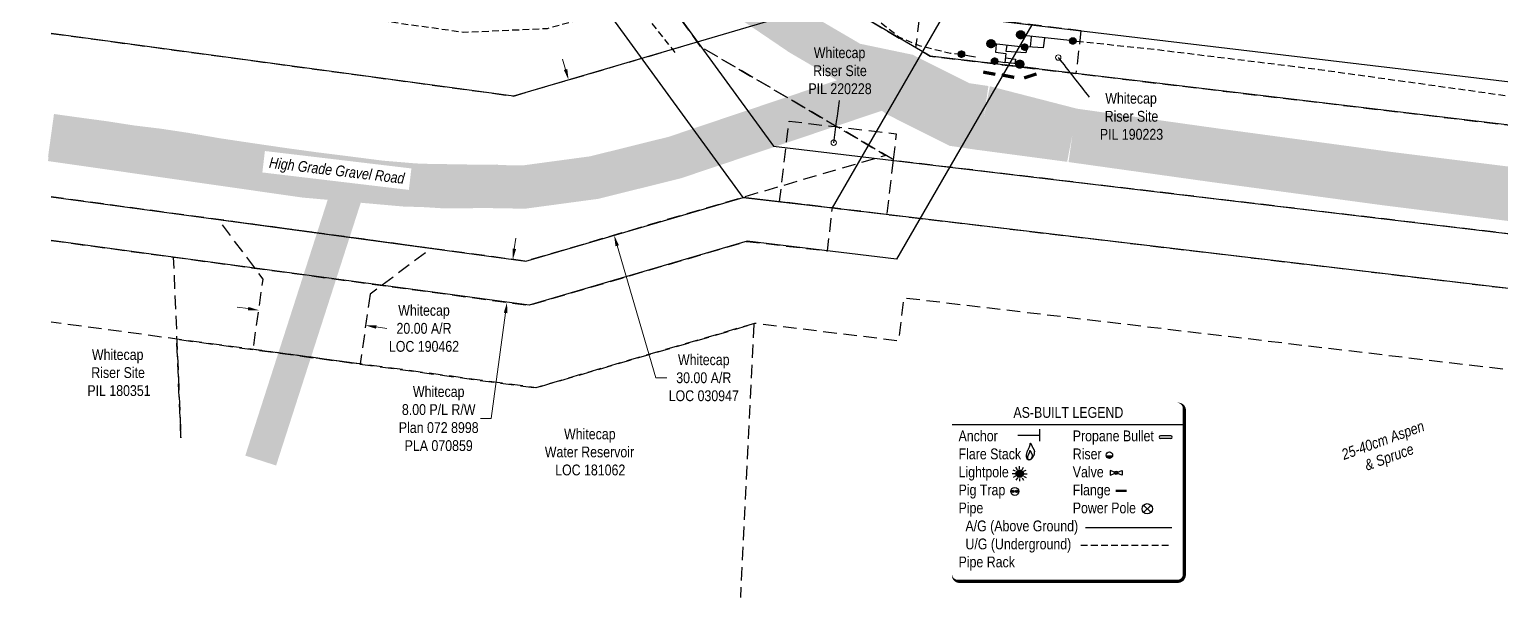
# Model space of a CAD drawing. Extents: x 485237 to 492984, y 6042770 to 6046256.
# Drawn here: x 490370 to 491732, y 6042932 to 6043458 of the extents above; entities that cross this region are included whole.
import ezdxf

# ---------------------------------------------------------------- set-up
doc = ezdxf.new("R2010")
doc.units = 0
doc.header["$LTSCALE"] = 5
doc.header["$PDSIZE"] = 0.5
for name, pattern in [('foc-ACCESSROAD', [3.75, 2.5, -1.25]), ('POWERLINE5', [7.8, 2.4, -0.6, 0.6, -0.6, 0.6, -0.6, 2.4]), ('UG_PIPE', [1.875, 1.25, -0.625])]:
    doc.linetypes.add(name, pattern=pattern)
doc.layers.get('Defpoints').update_dxf_attribs({"color": 9})
for name, color, linetype, lineweight in [('AS-GENERAL', 48, 'Continuous', 18), ('C-AR-T', 13, 'Continuous', 9), ('C-RW-T', 13, 'Continuous', 9), ('C-WS-T', 13, 'Continuous', 9), ('T-TEXT', 48, 'Continuous', 18)]:
    doc.layers.add(name, color=color, linetype=linetype, lineweight=lineweight)
doc.layers.add('AS-PIPE-AG', color=7, linetype='Continuous', true_color=0x7d00fa)
for name, color, linetype in [('AS-PIPE-UG', 44, 'UG_PIPE'), ('AS-POWER-EXISTING', 72, 'POWERLINE5'), ('AS-ROADS', 254, 'Continuous'), ('AS-SYMBOL', 7, 'Continuous'), ('C-AR', 13, 'foc-ACCESSROAD'), ('C-RW', 13, 'Continuous'), ('C-WS', 13, 'foc-ACCESSROAD'), ('CG-NOTES', 7, 'Continuous'), ('F-RW', 190, 'Continuous'), ('T-BUSH-T', 110, 'Continuous')]:
    doc.layers.add(name, color=color, linetype=linetype)
doc.styles.add('80CG', font='ARIALN.TTF', dxfattribs={"height": 10})
doc.styles.add('80L', font='ARIALN.TTF', dxfattribs={"height": 10})
doc.styles.add('80LS', font='ARIALNI.TTF', dxfattribs={"height": 10})
doc.dimstyles.new('Compass 5 000', dxfattribs={"dimscale": 5, "dimtxt": 9, "dimasz": 2, "dimexe": 0.2, "dimexo": 0.0625, "dimgap": 0.5, "dimtad": 0, "dimtih": 1, "dimtoh": 1, "dimzin": 0, "dimdsep": 46, "dimtxsty": '80CG', "dimcen": 0.1, "dimse1": 1, "dimse2": 1, "dimclrd": 256, "dimclrt": 256, "dimaunit": 1, "dimadec": 4, "dimazin": 0, "dimtfac": 0.06, "dimtofl": 0, "dimtmove": 0, "dimatfit": 1, "dimfxl": 0.2, "dimtolj": 1, "dimtzin": 0, "dimlwd": -1, "dimarcsym": 0})

# ---------------------------------------------------------------- blocks, each defined once
blk = doc.blocks.new('*D93')
at = {"layer": 'C-AR-T', "transparency": 16777216}
for p, q in [((492470.2, 6043143.8), (492471.3, 6043153.7)), ((492459.4, 6043049.4), (492454.9, 6043010.7)), ((492454.9, 6043010.7), (492444.9, 6043010.7))]:
    blk.add_line(p, q, dxfattribs=at)
for points in [[(492468.5, 6043144), (492471.8, 6043143.6), (492469, 6043133.8)], [(492457.7, 6043049.5), (492461, 6043049.2), (492460.5, 6043059.3)]]:
    blk.add_solid(points, dxfattribs=at)
at = {"layer": 'Defpoints', "color": 0, "transparency": 16777216}
for p in [(491543.1, 6043240), (491534.6, 6043165.4), (492460.5, 6043059.3)]:
    blk.add_point(p, dxfattribs=at)
at = {"layer": 'C-AR-T', "transparency": 16777216, "insert": (492405.8, 6043010.7), "char_height": 10, "attachment_point": 5, "style": '80CG'}
blk.add_mtext('\\A1;Whitecap\\P15.00 P/L R/W\\PLOC 210822', dxfattribs=at)
blk = doc.blocks.new('RISER')
h = blk.add_hatch(color=255)
h.dxf.hatch_style = 1
edge = h.paths.add_edge_path()
edge.add_arc((0, 0), 0.7, 0, 360)
blk.add_hatch(color=13).paths.add_polyline_path([(0.58, -0.15), (-0.58, -0.15, 0.774597)])
at = {"color": 13}
blk.add_line((-0.58, -0.15), (0.58, -0.15), dxfattribs=at)
blk.add_circle((0, 0), 0.6, dxfattribs=at)
blk = doc.blocks.new('PIG')
h = blk.add_hatch(color=255)
h.dxf.hatch_style = 1
edge = h.paths.add_edge_path()
edge.add_arc((0, 0), 0.85, 0, 360)
at = {"layer": 'AS-SYMBOL'}
h = blk.add_hatch(color=13, dxfattribs=at)
h.dxf.hatch_style = 1
h.paths.add_polyline_path([(-0.1, 0, 1), (-0.55, 0, 1)])
h = blk.add_hatch(color=13, dxfattribs=at)
h.dxf.hatch_style = 1
h.paths.add_polyline_path([(0.1, 0, 1), (0.55, 0, 1)])
at = {"layer": 'AS-SYMBOL', "color": 13}
for centre, radius in [((0, 0), 0.75), ((-0.33, 0), 0.225), ((0.33, 0), 0.225)]:
    blk.add_circle(centre, radius, dxfattribs=at)
blk = doc.blocks.new('*D98')
at = {"layer": 'C-AR-T', "transparency": 16777216}
for p, q in [((490572.4, 6043199.3), (490562.5, 6043200.7)), ((490691.2, 6043182.4), (490701.1, 6043181))]:
    blk.add_line(p, q, dxfattribs=at)
for points in [[(490572.7, 6043200.9), (490572.2, 6043197.6), (490582.3, 6043197.9)], [(490691.5, 6043184), (490691, 6043180.7), (490681.3, 6043183.8)]]:
    blk.add_solid(points, dxfattribs=at)
at = {"layer": 'Defpoints', "color": 0, "transparency": 16777216}
for p in [(490583.1, 6043203), (490681.3, 6043183.8), (490682.1, 6043189)]:
    blk.add_point(p, dxfattribs=at)
at = {"layer": 'C-AR-T', "transparency": 16777216, "insert": (490735.4, 6043181), "char_height": 10, "attachment_point": 5, "style": '80CG'}
blk.add_mtext('\\A1;\\A1;Whitecap\\P20.00 A/R\\PLOC 190462', dxfattribs=at)
blk = doc.blocks.new('*D99')
at = {"layer": 'C-AR-T', "transparency": 16777216}
for p, q in [((490866.5, 6043420.6), (490863.6, 6043430.2)), ((490914.3, 6043257.6), (490950.2, 6043135.3)), ((490950.2, 6043135.3), (490960.2, 6043135.3))]:
    blk.add_line(p, q, dxfattribs=at)
for points in [[(490868.1, 6043421.1), (490864.9, 6043420.2), (490869.3, 6043411)], [(490915.9, 6043258), (490912.7, 6043257.1), (490911.5, 6043267.2)]]:
    blk.add_solid(points, dxfattribs=at)
at = {"layer": 'Defpoints', "color": 0, "transparency": 16777216}
for p in [(490837.2, 6043401.6), (490911.5, 6043267.2), (490879.4, 6043257.8)]:
    blk.add_point(p, dxfattribs=at)
at = {"layer": 'C-AR-T', "transparency": 16777216, "insert": (490994.5, 6043135.3), "char_height": 10, "attachment_point": 5, "style": '80CG'}
blk.add_mtext('\\A1;Whitecap\\P30.00 A/R\\PLOC 030947', dxfattribs=at)
blk = doc.blocks.new('as-built legend')
blk.add_hatch(color=13).paths.add_polyline_path([(38.3, 16.1), (32.5, 16.1, 0.774597)])
h = blk.add_hatch(color=13)
h.dxf.hatch_style = 1
edge = h.paths.add_edge_path()
edge.add_arc((-47.7, -0.3), 3.41, 0, 360)
at = {"layer": 'AS-SYMBOL'}
h = blk.add_hatch(color=13, dxfattribs=at)
h.dxf.hatch_style = 1
h.paths.add_polyline_path([(-52.7, -16.7, 1), (-54.9, -16.7, 1)])
h = blk.add_hatch(color=13, dxfattribs=at)
h.dxf.hatch_style = 1
h.paths.add_polyline_path([(-51.7, -16.7, 1), (-49.4, -16.7, 1)])
at = {"color": 1}
blk.add_line((-110.3, 45.3), (104.8, 45.3), dxfattribs=at)
at = {"color": 13}
for p, q in [((92.3, 34.7), (82.7, 34.7)), ((92.3, 32.3), (82.7, 32.3)), ((32.5, 16.1), (38.3, 16.1)), ((-51.4, 1.9), (-53.7, 3.1)), ((-49.8, 3.4), (-51.1, 5.7)), ((-47.7, 4), (-47.7, 6.6)), ((-45.5, 3.4), (-44.2, 5.7)), ((-44, 1.9), (-41.7, 3.1)), ((36.2, 2.8), (36.2, -1.6)), ((40.3, 1.2), (36.2, 2.8)), ((43.1, 1.2), (47.2, 2.8)), ((47.2, 2.8), (47.2, -1.6)), ((-52, -0.3), (-54.6, -0.3)), ((-51.4, -2.5), (-53.7, -3.8)), ((-49.8, -4), (-51.1, -6.3)), ((-47.7, -4.6), (-47.7, -7.2)), ((-45.5, -4), (-44.2, -6.3)), ((-44, -2.5), (-41.7, -3.8)), ((-43.4, -0.3), (-40.8, -0.3)), ((36.2, -1.6), (40.3, 0)), ((47.2, -1.6), (43.1, 0))]:
    blk.add_line(p, q, dxfattribs=at)
at = {"color": 1, "flags": 128}
blk.add_lwpolyline([(-104.3, -99.9, 3, 3, 0), (98.8, -99.9, 3, 3, 0.414214), (104.8, -93.9, 3, 3, 0), (104.8, 59.3, 3, 0, 0.414214), (98.8, 65.3, 0, 0, 0), (-104.3, 65.3, 0, 0, 0.414214), (-110.3, 59.3, 0, 0, 0), (-110.3, -93.9, 0, 3, 0.414214)], format="xyseb", close=True, dxfattribs=at)
at = {"color": 13, "flags": 128}
for points in [[(-37.6, 12.7), (-37.8, 12.6), (-38, 12.5), (-38.2, 12.4), (-38.5, 12.4), (-38.7, 12.4), (-38.9, 12.3), (-39.1, 12.4), (-39.4, 12.4), (-39.6, 12.4), (-39.8, 12.5), (-39.9, 12.6), (-40.1, 12.7), (-40.3, 12.9), (-40.4, 13.1), (-40.6, 13.3), (-40.7, 13.5), (-40.8, 13.7), (-41, 14), (-41.1, 14.3), (-41.2, 14.6), (-41.3, 15), (-41.3, 15.4), (-41.4, 15.8), (-41.4, 16.2), (-41.4, 16.6), (-41.3, 17.1), (-41.3, 17.6), (-41.2, 18.1), (-41.1, 18.6), (-40.9, 19.1), (-40.8, 19.6), (-40.6, 20), (-40.5, 20.4), (-40.3, 20.8), (-40.2, 21.2), (-40, 21.6), (-39.8, 22), (-39.6, 22.3), (-39.5, 22.7), (-39.3, 23), (-39.1, 23.4), (-39, 23.8), (-38.8, 24.1), (-38.6, 24.5), (-38.5, 24.9), (-38.4, 25.3), (-38.2, 25.7), (-38.1, 26.1), (-38.1, 26.4), (-38, 26.8), (-38, 27.1), (-37.9, 27.4), (-37.9, 27.7), (-37.9, 27.8), (-37.8, 28), (-37.8, 28), (-37.7, 28), (-37.6, 27.9), (-37.5, 27.7), (-37.3, 27.5), (-37.2, 27.3), (-37.1, 27), (-36.9, 26.7), (-36.8, 26.5), (-36.7, 26.2), (-36.6, 25.9), (-36.5, 25.7), (-36.3, 25.4), (-36.2, 25.2), (-36.1, 25), (-36, 24.7), (-35.8, 24.4), (-35.7, 24.2), (-35.5, 23.9), (-35.4, 23.6), (-35.2, 23.3), (-35.1, 23), (-34.9, 22.8), (-34.8, 22.5), (-34.7, 22.2), (-34.6, 22), (-34.4, 21.8), (-34.4, 21.5), (-34.3, 21.3), (-34.2, 21.1), (-34.2, 20.9), (-34.1, 20.7), (-34.1, 20.5), (-34.1, 20.3), (-34.1, 20.1), (-34.1, 19.9), (-34.2, 19.7), (-34.2, 19.5), (-34.2, 19.3), (-34.2, 19.1), (-34.3, 18.9), (-34.3, 18.6), (-34.3, 18.4), (-34.3, 18.2), (-34.4, 17.9), (-34.4, 17.7), (-34.4, 17.4), (-34.5, 17.2), (-34.5, 17), (-34.6, 16.7), (-34.7, 16.5), (-34.8, 16.3), (-35, 16.1), (-35.1, 15.8), (-35.2, 15.6), (-35.4, 15.4), (-35.5, 15.2), (-35.6, 15.1), (-35.7, 14.9), (-35.9, 14.7), (-36, 14.5), (-36.1, 14.4), (-36.2, 14.2), (-36.3, 14.1), (-36.4, 13.9), (-36.5, 13.7), (-36.7, 13.6), (-36.8, 13.4), (-36.9, 13.2), (-37.1, 13.1), (-37.2, 12.9), (-37.4, 12.8)], [(-38, 12.5), (-38.2, 12.5), (-38.3, 12.4), (-38.4, 12.4), (-38.5, 12.4), (-38.7, 12.4), (-38.8, 12.4), (-38.9, 12.4), (-39, 12.4), (-39.2, 12.4), (-39.3, 12.4), (-39.4, 12.5), (-39.5, 12.6), (-39.5, 12.7), (-39.6, 12.8), (-39.7, 12.9), (-39.8, 13), (-39.9, 13.1), (-39.9, 13.3), (-40, 13.4), (-40.1, 13.6), (-40.1, 13.8), (-40.1, 14), (-40.2, 14.3), (-40.2, 14.5), (-40.2, 14.8), (-40.1, 15), (-40.1, 15.3), (-40, 15.6), (-40, 15.9), (-39.9, 16.1), (-39.8, 16.4), (-39.8, 16.7), (-39.7, 16.9), (-39.6, 17.1), (-39.5, 17.3), (-39.4, 17.5), (-39.3, 17.7), (-39.2, 17.9), (-39.1, 18.1), (-39, 18.3), (-38.9, 18.5), (-38.8, 18.7), (-38.7, 19), (-38.6, 19.2), (-38.5, 19.4), (-38.5, 19.6), (-38.4, 19.8), (-38.4, 20), (-38.3, 20.2), (-38.3, 20.4), (-38.3, 20.6), (-38.2, 20.8), (-38.2, 20.9), (-38.2, 21), (-38.2, 21.1), (-38.1, 21.1), (-38.1, 21.1), (-38, 21.1), (-38, 21), (-37.9, 20.9), (-37.8, 20.7), (-37.8, 20.6), (-37.7, 20.4), (-37.6, 20.3), (-37.5, 20.1), (-37.5, 20), (-37.4, 19.8), (-37.3, 19.7), (-37.3, 19.6), (-37.2, 19.4), (-37.1, 19.3), (-37.1, 19.1), (-37, 19), (-36.9, 18.8), (-36.8, 18.7), (-36.7, 18.5), (-36.6, 18.3), (-36.6, 18.2), (-36.5, 18), (-36.4, 17.9), (-36.3, 17.8), (-36.3, 17.6), (-36.2, 17.5), (-36.2, 17.4), (-36.2, 17.3), (-36.1, 17.1), (-36.1, 17), (-36.1, 16.9), (-36.1, 16.8), (-36.1, 16.7), (-36.1, 16.6), (-36.1, 16.5), (-36.1, 16.4), (-36.2, 16.2), (-36.2, 16.1), (-36.2, 16), (-36.2, 15.9), (-36.2, 15.7), (-36.2, 15.6), (-36.2, 15.5), (-36.2, 15.3), (-36.3, 15.2), (-36.3, 15.1), (-36.3, 14.9), (-36.4, 14.8), (-36.4, 14.7), (-36.5, 14.6), (-36.6, 14.4), (-36.7, 14.3), (-36.7, 14.2), (-36.8, 14.1), (-36.9, 14), (-36.9, 13.9), (-37, 13.8), (-37.1, 13.7), (-37.1, 13.6), (-37.2, 13.5), (-37.3, 13.4), (-37.3, 13.3), (-37.4, 13.2), (-37.5, 13.1), (-37.5, 13), (-37.6, 12.9), (-37.7, 12.9), (-37.8, 12.8), (-37.8, 12.7), (-37.9, 12.6)]]:
    blk.add_lwpolyline(points, close=True, dxfattribs=at)
at = {"color": 13, "const_width": 2, "flags": 128}
blk.add_lwpolyline([(41.3, -16.2), (46.3, -16.2), (51.3, -16.2)], dxfattribs=at)
at = {"color": 13}
for centre, radius in [((35.4, 16.9), 3), ((-47.7, -0.3), 3.41), ((41.7, 0.6), 1.56), ((41.7, 0.6), 0.55)]:
    blk.add_circle(centre, radius, dxfattribs=at)
for centre, start, end in [((82.7, 33.5), 90, 270), ((92.3, 33.5), 270, 90)]:
    blk.add_arc(centre, 1.2, start, end, dxfattribs=at)
at = {"layer": 'AS-PIPE-AG', "flags": 128}
blk.add_lwpolyline([(13.4, -50.2), (93.4, -50.2)], dxfattribs=at)
at = {"layer": 'AS-PIPE-UG', "flags": 128}
blk.add_lwpolyline([(9, -66.5), (93.3, -66.5)], dxfattribs=at)
at = {"layer": 'AS-POWER-EXISTING', "linetype": 'Continuous'}
for p, q in [((74, -36.2), (67.1, -29.5)), ((67.1, -36.2), (74, -29.5))]:
    blk.add_line(p, q, dxfattribs=at)
blk.add_circle((70.5, -32.8), 4.8, dxfattribs=at)
at = {"layer": 'AS-SYMBOL', "color": 72}
blk.add_line((-28.9, 29.9), (-28.9, 40.9), dxfattribs=at)
at = {"layer": 'AS-SYMBOL', "color": 72, "flags": 128}
blk.add_lwpolyline([(-49.5, 35.4), (-28.9, 35.4)], dxfattribs=at)
at = {"layer": 'AS-SYMBOL', "color": 13}
for centre, radius in [((-52.2, -16.7), 3.75), ((-53.8, -16.7), 1.12), ((-50.5, -16.7), 1.12)]:
    blk.add_circle(centre, radius, dxfattribs=at)
at = {"insert": (-60.3, 61.4), "char_height": 10, "attachment_point": 1, "style": '80L'}
blk.add_mtext_dynamic_manual_height_columns('\\pi6.8078;AS-BUILT LEGEND', width=114.83, gutter_width=45, heights=[0], dxfattribs=at)
at = {"layer": 'CG-NOTES', "char_height": 10, "attachment_point": 1, "style": '80L'}
for s, insert, width in [('Anchor\\PFlare Stack\\PLightpole\\PPig Trap\\PPipe\\P  A/G (Above Ground)\\P  U/G (Underground)\\PPipe Rack', (-104.3, 39.7), 110.209), ('Propane Bullet\\PRiser\\PValve\\PFlange\\PPower Pole', (1.5, 39.7), 85.182)]:
    blk.add_mtext(s, dxfattribs=dict(at, insert=insert, width=width))
blk = doc.blocks.new('*D105')
at = {"layer": 'C-RW-T', "transparency": 16777216}
for p, q in [((490819, 6043254.7), (490820.4, 6043264.6)), ((490811, 6043195.3), (490797.7, 6043097.5)), ((490797.7, 6043097.5), (490787.7, 6043097.5))]:
    blk.add_line(p, q, dxfattribs=at)
for points in [[(490817.4, 6043255), (490820.7, 6043254.5), (490817.7, 6043244.8)], [(490809.3, 6043195.5), (490812.6, 6043195.1), (490812.3, 6043205.2)]]:
    blk.add_solid(points, dxfattribs=at)
at = {"layer": 'Defpoints', "color": 0, "transparency": 16777216}
for p in [(490809.2, 6043246), (490803.8, 6043206.4), (490812.3, 6043205.2)]:
    blk.add_point(p, dxfattribs=at)
at = {"layer": 'C-RW-T', "transparency": 16777216, "insert": (490749, 6043097.5), "char_height": 10, "attachment_point": 5, "style": '80CG'}
blk.add_mtext('\\A1;Whitecap\\P8.00 P/L R/W\\PPlan 072 8998\\PPLA 070859', dxfattribs=at)

msp = doc.modelspace()

# ---------------------------------------------------------------- linework, layer by layer
at = {"layer": 'AS-GENERAL', "const_width": 3.001, "flags": 128}
for points in [[(491253.284, 6043418.221), (491264.544, 6043416.167)], [(491270.379, 6043415.645), (491282.027, 6043413.298)], [(491291.2, 6043412.784), (491302.655, 6043416.55)]]:
    msp.add_lwpolyline(points, dxfattribs=at)
at = {"layer": 'AS-PIPE-AG', "flags": 128}
for points in [[(491291.731, 6043441.251), (491285.031, 6043442.056), (491260.451, 6043444.571)], [(491291.731, 6043441.251), (491285.031, 6043442.056), (491260.451, 6043444.571)], [(491265.216, 6043444.026), (491264.641, 6043436.716), (491274.361, 6043435.581), (491273.436, 6043426.886), (491263.911, 6043428.286)], [(491265.216, 6043444.026), (491264.641, 6043436.716), (491274.361, 6043435.581), (491273.436, 6043426.886), (491263.911, 6043428.286)], [(491310.131, 6043449.531), (491308.886, 6043440.771), (491293.886, 6043441.581), (491292.846, 6043436.111), (491274.711, 6043437.426), (491275.376, 6043443.001)], [(491310.131, 6043449.531), (491308.886, 6043440.771), (491293.886, 6043441.581), (491292.846, 6043436.111), (491274.711, 6043437.426), (491275.376, 6043443.001)], [(491336.201, 6043447.051), (491287.756, 6043452.411)], [(491336.201, 6043447.051), (491287.756, 6043452.411)], [(491297.566, 6043450.736), (491296.761, 6043441.716)], [(491297.566, 6043450.736), (491296.761, 6043441.716)], [(491233.071, 6043434.816), (491240.671, 6043433.246), (491246.066, 6043432.251)], [(491233.071, 6043434.816), (491240.671, 6043433.246), (491246.066, 6043432.251)], [(491274.161, 6043431.311), (491283.176, 6043430.156), (491282.736, 6043426.051)], [(491274.161, 6043431.311), (491283.176, 6043430.156), (491282.736, 6043426.051)], [(491287.136, 6043425.571), (491273.496, 6043427.106)], [(491287.136, 6043425.571), (491273.496, 6043427.106)]]:
    msp.add_lwpolyline(points, dxfattribs=at)
at = {"layer": 'AS-PIPE-UG', "flags": 128}
for points in [[(491232.991, 6043434.546), (491222.941, 6043435.396), (491194.301, 6043442.406), (491175.136, 6043450.646), (491126.706, 6043488.526), (491089.331, 6043518.381), (491041.516, 6043557.186), (490983.111, 6043637.026), (490913.156, 6043734.811), (490826.006, 6043852.916), (490772.931, 6043923.166), (490696.566, 6044050.466), (490649.331, 6044130.716), (490601.517, 6044193.504)], [(490968.101, 6043436.281), (490920.696, 6043495.971), (490885.581, 6043541.671), (490837.141, 6043606.906), (490763.421, 6043713.331), (490698.386, 6043809.546), (490617.171, 6043926.091), (490523.486, 6044054.021)], [(492437.606, 6044045.266), (492430.246, 6044045.866), (492397.156, 6044044.271), (492258.381, 6044044.591), (492085.791, 6044044.061), (491957.336, 6044043.046), (491877.191, 6044039.001), (491858.046, 6044017.846), (491866.266, 6043820.831), (491870.881, 6043684.881), (491874.736, 6043561.271), (491875.431, 6043517.076), (491872.411, 6043470.046), (491871.601, 6043423.266), (491869.341, 6043401.831), (491864.551, 6043388.626), (491854.041, 6043382.416), (491828.091, 6043385.026), (491742.526, 6043395.536), (491564.181, 6043420.401), (491413.901, 6043438.781), (491336.226, 6043447.001)], [(492437.606, 6044045.266), (492430.246, 6044045.866), (492397.156, 6044044.271), (492258.381, 6044044.591), (492085.791, 6044044.061), (491957.336, 6044043.046), (491877.191, 6044039.001), (491858.046, 6044017.846), (491866.266, 6043820.831), (491870.881, 6043684.881), (491874.736, 6043561.271), (491875.431, 6043517.076), (491872.411, 6043470.046), (491871.601, 6043423.266), (491869.341, 6043401.831), (491864.551, 6043388.626), (491854.041, 6043382.416), (491828.091, 6043385.026), (491742.526, 6043395.536), (491564.181, 6043420.401), (491413.901, 6043438.781), (491336.226, 6043447.001)], [(490389.962, 6043510.394), (490583.272, 6043483.547), (490714.672, 6043463.287), (490772.415, 6043455.153), (490849.681, 6043458.675), (490978.776, 6043494.66), (491067.097, 6043520.371), (491140.9, 6043542.145), (491202.788, 6043561.513), (491249.832, 6043572.603), (491280.732, 6043582.821), (491340.109, 6043600.718), (491399.33, 6043619.133), (491447.195, 6043635.002), (491528.256, 6043658.919), (491564.297, 6043679.244), (491566.718, 6043723.676), (491563.709, 6043811.605), (491560.906, 6043868.182), (491564.218, 6043880.765), (491572.398, 6043886.239), (491589.991, 6043889.613), (491698.835, 6043891.582), (491814.87, 6043899.169), (492004.473, 6043916.383), (492224.746, 6043924.833), (492323.973, 6043923.994), (492338.102, 6043931.138), (492365.327, 6043956.788), (492401.019, 6043975.211), (492454.141, 6043975.529)]]:
    msp.add_lwpolyline(points, dxfattribs=at)
at = {"layer": 'AS-ROADS', "flags": 128}
for points in [[(491253.751, 6043375.666, 60, 60, 0), (491231.196, 6043379.001, 60, 60, 0), (491175.886, 6043406.776, 60, 40, 0), (491131.006, 6043426.151, 40, 40, 0), (491084.246, 6043453.476, 40, 40, 0), (491011.856, 6043502.606, 40, 40, 0), (490935.416, 6043598.176, 40, 40, 0), (490721.951, 6043878.246, 40, 40, 0), (490572.531, 6044082.861, 0, 0, 0)], [(491253.751, 6043375.666, 60, 60, 0), (491231.196, 6043379.001, 60, 60, 0), (491175.886, 6043406.776, 60, 40, 0), (491131.006, 6043426.151, 40, 40, 0), (491084.246, 6043453.476, 40, 40, 0), (491011.856, 6043502.606, 40, 40, 0), (490935.416, 6043598.176, 40, 40, 0), (490721.951, 6043878.246, 40, 40, 0), (490572.531, 6044082.861, 0, 0, 0)], [(491253.751, 6043375.666, 60, 50, 0), (491335.796, 6043359.72, 50, 50, 0)]]:
    msp.add_lwpolyline(points, format="xyseb", dxfattribs=at)
for points, const_width in [([(491172.888, 6043408.071), (490967.631, 6043339.131), (490892.886, 6043320.581), (490827.841, 6043311.816), (490718.946, 6043313.651), (490624.996, 6043321.991), (490411.431, 6043352.636), (490389.962, 6043355.699)], 40), ([(491335.796, 6043359.72), (491468.159, 6043341.192), (491627.146, 6043319.687), (491817.428, 6043295.9), (492043.935, 6043271.253), (492630.259, 6043211.907), (492751.374, 6043206.329)], 50)]:
    msp.add_lwpolyline(points, dxfattribs=dict(at, const_width=const_width))
at = {"layer": 'AS-ROADS', "elevation": 2.205, "flags": 128}
for points, const_width in [([(490803.918, 6043312.741), (490783.966, 6043312.311), (490754.561, 6043312.081), (490724.916, 6043313.891), (490695.201, 6043316.381), (490665.326, 6043320.221), (490635.361, 6043323.961), (490605.166, 6043328.101), (490574.851, 6043332.521), (490544.391, 6043337.056), (490513.686, 6043342.301), (490488.966, 6043346.036), (490464.011, 6043349.051), (490439.141, 6043352.931), (490414.281, 6043356.266), (490389.962, 6043359.648)], 39.979), ([(490584.16, 6043058.728), (490667.804, 6043318.191)], 29.984)]:
    msp.add_lwpolyline(points, dxfattribs=dict(at, const_width=const_width))
at = {"layer": 'C-AR', "flags": 128}
for points in [[(490579.421, 6044177.082), (491060.497, 6043517.107), (491204.275, 6043432.946), (492772.276, 6043246.438), (492944.984, 6043272.083)], [(492898.82, 6043142.69), (492877.373, 6043133.286), (491171.772, 6043336.16), (490992.012, 6043441.384), (490499.199, 6044117.461)], [(490389.962, 6043454.062), (490818.179, 6043396.046), (490988.563, 6043446.116), (490992.012, 6043441.384), (491163.202, 6043341.176), (490829.616, 6043243.206), (490389.962, 6043302.765)], [(490389.962, 6043262.396), (490832.566, 6043202.401), (491034.532, 6043261.598), (491109.048, 6043252.757), (491113.637, 6043292.472), (491195.677, 6043282.748), (492877.503, 6043082.943)], [(492851.666, 6043010.525), (491179.707, 6043209.135), (491174.741, 6043169.466), (491041.628, 6043185.646), (490838.983, 6043126.143), (490389.962, 6043186.875)], [(490510.276, 6043079.812), (490506.436, 6043171.046), (490838.629, 6043125.996), (491040.751, 6043185.231), (491028.468, 6042931.937)]]:
    msp.add_lwpolyline(points, dxfattribs=at)
msp.add_lwpolyline([(490685.446, 6043212.595), (490676.271, 6043148.117), (490577.168, 6043161.499), (490586.443, 6043226.687), (490578.676, 6043237.033), (490544.951, 6043281.948), (490742.323, 6043255.304), (490696.761, 6043221.092), (490685.446, 6043212.595)], close=True, dxfattribs=at)
at = {"layer": 'C-RW'}
for points in [[(490611.51, 6044200.931), (491087.891, 6043547.396), (491217.276, 6043471.66), (492771.456, 6043286.716), (492933.876, 6043310.851), (492963.441, 6043323.815)], [(492944.984, 6043272.083), (492772.276, 6043246.438), (491204.275, 6043432.946), (491060.497, 6043517.107), (490579.421, 6044177.082)], [(490389.962, 6043554.916), (490810.461, 6043497.951), (491505.526, 6043702.207), (491505.481, 6043867.591), (492260.311, 6043867.556), (492260.128, 6043767.609), (491605.854, 6043767.639), (491605.567, 6043627.507), (490818.179, 6043396.046), (490389.962, 6043454.001)], [(490389.962, 6043302.765), (490829.755, 6043243.187), (491031.101, 6043302.276), (491113.731, 6043292.634), (491217.28, 6043471.62), (491298.369, 6043462.014), (491172.919, 6043245.17), (491034.557, 6043261.606), (490832.732, 6043202.436), (490503.237, 6043247.068), (490389.962, 6043262.412)]]:
    msp.add_lwpolyline(points, dxfattribs=at)
at = {"layer": 'C-WS', "flags": 128}
for points in [[(491343.829, 6043456.607), (491339.228, 6043416.894), (491275.396, 6043424.703), (491204.275, 6043432.946), (491197.256, 6043437.032), (491191.008, 6043440.712), (491196.049, 6043484.085), (491217.28, 6043471.62), (491296.892, 6043462.561), (491343.829, 6043456.607)], [(491169.965, 6043336.92), (491163.944, 6043286.509), (491113.714, 6043292.487), (491064.677, 6043298.333), (491066.382, 6043312.727), (491070.569, 6043348.009), (491073.513, 6043372.836), (491118.715, 6043367.473), (491154.969, 6043363.175), (491172.798, 6043361.061), (491169.965, 6043336.92)]]:
    msp.add_lwpolyline(points, close=True, dxfattribs=at)
msp.add_lwpolyline([(490389.962, 6043262.41), (490503.237, 6043247.068), (490510.276, 6043079.812)], dxfattribs=at)
at = {"layer": 'F-RW'}
for points in [[(490499.199, 6044117.461), (491058.929, 6043349.582), (492877.373, 6043133.286), (492898.82, 6043142.69)], [(492877.503, 6043082.943), (491031.101, 6043302.276), (490458.847, 6044087.471)]]:
    msp.add_lwpolyline(points, dxfattribs=at)

# ---------------------------------------------------------------- block references
at = {"layer": 'AS-SYMBOL', "xscale": 5.00000000000001, "yscale": 5.00000000000001, "zscale": 5.00000000000001}
for name, p in [('PIG', (491287.976, 6043452.751)), ('PIG', (491260.551, 6043444.496)), ('RISER', (491291.701, 6043441.311)), ('RISER', (491336.246, 6043447.036)), ('RISER', (491233.091, 6043434.811)), ('RISER', (491263.871, 6043428.346)), ('PIG', (491287.196, 6043425.551))]:
    msp.add_blockref(name, p, dxfattribs=at)
at = {"layer": 'CG-NOTES', "xscale": 0.9996183541328861, "yscale": 0.9996183541328861, "zscale": 0.9996183541328861}
msp.add_blockref('as-built legend', (491334.735, 6043046.867), dxfattribs=at)

# ---------------------------------------------------------------- texts
at = {"layer": 'C-AR-T', "insert": (490847.162, 6043088.337), "char_height": 9.99472, "attachment_point": 1, "style": '80L'}
msp.add_mtext_dynamic_manual_height_columns('\\pi17.929;Whitecap\\P\\pi0.12838;Water Reservoir\\P\\pi9.7277;LOC 181062', width=82.96204, gutter_width=49.974, heights=[0], dxfattribs=at)
at = {"layer": 'C-WS-T', "char_height": 9.99472, "attachment_point": 1, "style": '80L'}
for s, width, insert in [('\\pi5.528;Whitecap\\P\\pi4.9553;Riser Site\\P\\pi0.48971;PIL 220228', 58.15932, (491090.883, 6043441.172)), ('\\pi10.663;Whitecap\\P\\pi10.091;Riser Site\\P\\pi5.6386;PIL 190223', 68.42987, (491355.7, 6043398.979)), ('\\pi4.7269;Whitecap\\P\\pi4.1542;Riser Site\\P\\pi0.48971;PIL 180351', 56.55716, (490423.119, 6043161.798))]:
    msp.add_mtext_dynamic_manual_height_columns(s, width=width, gutter_width=49.974, heights=[0], dxfattribs=dict(at, insert=insert))
at = {"layer": 'T-BUSH-T', "insert": (491581.098, 6043067.528), "char_height": 9.99479, "attachment_point": 1, "rotation": 20, "style": '80L'}
msp.add_mtext_dynamic_manual_height_columns('\\pi3.13;{\\fArial Narrow|b0|i1|c0|p34;25-40cm Aspen\\P\\pi19.796;& Spruce}', width=85.50238, gutter_width=50, heights=[0], dxfattribs=at)

# ---------------------------------------------------------------- dimensions: what is measured, and where the dimension line sits
at = {"layer": 'C-AR-T', "color": 4}
for base, p1, p2, angle, text, picture, middle in [((490911.493, 6043267.175), (490837.201, 6043401.638), (490879.424, 6043257.764), 286.355309, 'Whitecap\\P30.00 A/R\\PLOC 030947', '*D99', (490994.503, 6043135.271)), ((490681.347, 6043183.791), (490583.078, 6043203.038), (490682.081, 6043188.951), 351.9018, '\\A1;Whitecap\\P20.00 A/R\\PLOC 190462', '*D98', (490735.418, 6043180.973))]:
    dim = msp.add_linear_dim(base=base, p1=p1, p2=p2, angle=angle, text=text, dimstyle='Compass 5 000', dxfattribs=at)
    dim.commit()
    dim.dimension.update_dxf_attribs({"geometry": picture, "text_midpoint": middle, "dimtype": 161})
at = {"layer": 'C-AR-T'}
dim = msp.add_linear_dim(base=(492460.498, 6043059.288), p1=(491543.126, 6043239.993), p2=(491534.579, 6043165.434), angle=263.46024, text='Whitecap\\P15.00 P/L R/W\\PLOC 210822', dimstyle='Compass 5 000', dxfattribs=at)
dim.commit()
dim.dimension.update_dxf_attribs({"geometry": '*D93', "text_midpoint": (492405.839, 6043010.68), "dimtype": 161})
at = {"layer": 'C-RW-T', "color": 4}
dim = msp.add_linear_dim(base=(490812.317, 6043205.202), p1=(490809.191, 6043245.973), p2=(490803.824, 6043206.352), angle=262.285951, text='Whitecap\\P8.00 P/L R/W\\PPlan 072 8998\\PPLA 070859', dimstyle='Compass 5 000', dxfattribs=at)
dim.commit()
dim.dimension.update_dxf_attribs({"geometry": '*D105', "text_midpoint": (490748.976, 6043097.47), "dimtype": 161})

# ---------------------------------------------------------------- leaders
at = {"layer": 'C-WS-T', "path_type": 1}
for points in [[(491322.825, 6043431.696), (491351.305, 6043395.145)], [(491114.84, 6043352.89), (491120.221, 6043392.031)]]:
    msp.add_leader(points, dimstyle='Compass 5 000', override={"dimasz": 1, "dimgap": 0.5, "dimtad": 0, "dimldrblk": 'DotBlank'}, dxfattribs=at)

# ---------------------------------------------------------------- next in the draw order: texts
at = {"layer": 'T-TEXT', "insert": (490655.294, 6043332.156), "char_height": 9.99121, "width": 126.62569, "attachment_point": 2, "rotation": 353.216765, "style": '80LS', "bg_fill": 2}
msp.add_mtext('High Grade Gravel Road', dxfattribs=at)

doc.saveas('drawing.dxf')
